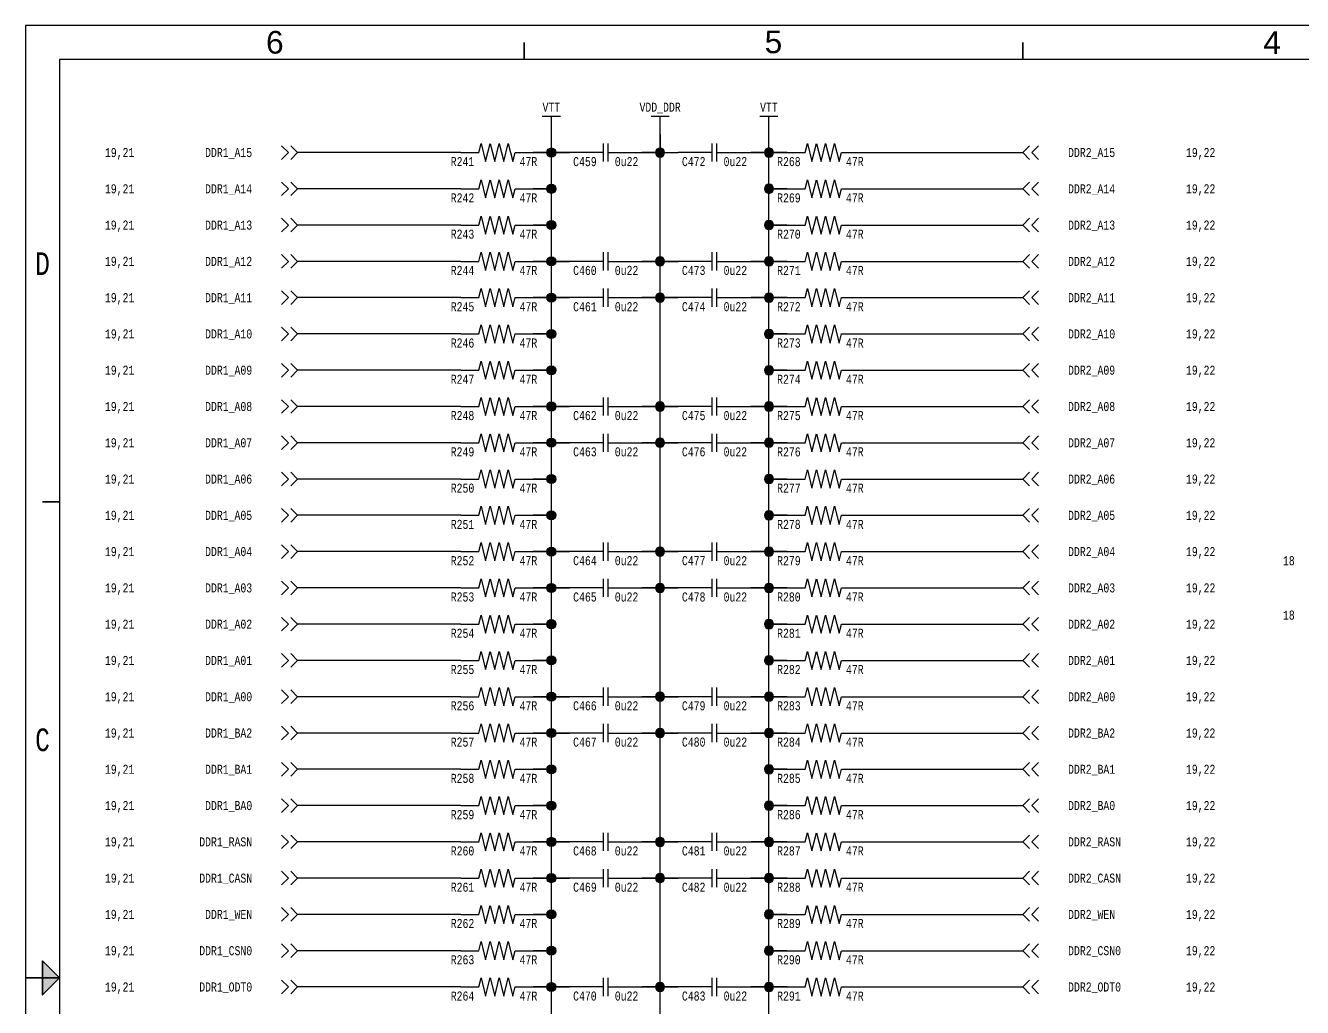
# Paper-space layout '10' of a CAD drawing. Header units: inches. Extents: x 0.2 to 16.8, y 0.2 to 10.8.
# Drawn here: x 0.25 to 7.29, y 5.34 to 10.75 of the extents above; entities that cross this region are included whole.
import ezdxf
from ezdxf.enums import TextEntityAlignment as Align

# ---------------------------------------------------------------- set-up
doc = ezdxf.new("R2010")
doc.units = ezdxf.units.IN
doc.header["$MEASUREMENT"] = 0
for name, color, linetype in [('BORDER', 13, 'Continuous'), ('COMPONENT', 14, 'Continuous'), ('SIGNAL', 84, 'Continuous'), ('TEXT', 252, 'Continuous')]:
    doc.layers.add(name, color=color, linetype=linetype)
doc.styles.add('Monotxt_75', font='monotxt.shx', dxfattribs={"width": 0.75})
doc.styles.get("Standard").update_dxf_attribs({"font": 'arial.ttf'})

# ---------------------------------------------------------------- blocks, each defined once
blk = doc.blocks.new('ANSI B Frame')
at = {"layer": 'BORDER', "lineweight": 35}
h = blk.add_hatch(color=256, dxfattribs=at)
h.dxf.hatch_style = 1
h.paths.add_polyline_path([(0.34375, 5.59375), (0.34375, 5.5), (0.4375, 5.5)])
h.paths.add_polyline_path([(0.4375, 5.5), (0.34375, 5.5), (0.34375, 5.40625)])
at = {"layer": 'BORDER'}
for points in [[(0.25, 0.25), (16.75, 0.25), (16.75, 10.75), (0.25, 10.75)], [(0.4375, 0.4375), (16.5625, 0.4375), (16.5625, 10.5625), (0.4375, 10.5625)]]:
    blk.add_lwpolyline(points, close=True, dxfattribs=at)
at = {"layer": 'BORDER', "lineweight": 35}
for points in [[(3, 10.65625), (3, 10.5625)], [(5.75, 10.65625), (5.75, 10.5625)], [(0.34375, 8.125), (0.4375, 8.125)], [(0.4375, 5.5), (0.25, 5.5)]]:
    blk.add_lwpolyline(points, dxfattribs=at)
blk.add_lwpolyline([(0.4375, 5.5), (0.34375, 5.59375), (0.34375, 5.40625)], close=True, dxfattribs=at)
at = {"layer": 'BORDER', "style": 'Monotxt_75', "width": 0.75}
for s, p in [('D', (0.34375, 9.4375)), ('C', (0.34375, 6.8125))]:
    blk.add_text(s, height=0.125, dxfattribs=at).set_placement(p, align=Align.MIDDLE_CENTER)
at = {"layer": 'BORDER', "flags": 8}
for tag, p in [('ZN6', (1.625, 10.65787)), ('ZN5', (4.375, 10.66009)), ('ZN4', (7.125, 10.65625)), ('ZN3', (9.875, 10.65796)), ('ZN2', (12.625, 10.65574)), ('ZN1', (15.375, 10.65574)), ('ZN6', (1.625, 0.34375)), ('ZN5', (4.375, 0.34375)), ('ZN4', (7.125, 0.34375)), ('ZN3', (9.875, 0.34375)), ('ZN2', (12.625, 0.34375)), ('ZN1', (15.375, 0.34375))]:
    blk.add_attdef(tag, text='', height=0.125, dxfattribs=at).set_placement(p, align=Align.MIDDLE_CENTER)
at = {"layer": 'TEXT', "style": 'Monotxt_75', "width": 0.75, "flags": 8}
for tag, height, p in [('DESRP', 0.0625, (13.625, 1)), ('DWG_NO', 0.1875, (13.9625, 0.7125))]:
    blk.add_attdef(tag, text='', height=height, dxfattribs=at).set_placement(p, align=Align.MIDDLE_LEFT)
for tag, height, p in [('SHTSZ', 0.1875, (13.7375, 0.7125)), ('REV', 0.1875, (16.4125, 0.7125)), ('SCALE', 0.0625, (14.15625, 0.5)), ('REVDATE', 0.0625, (15.11875, 0.5)), ('CURRSHT', 0.0625, (16.0625, 0.5)), ('LASTSHT', 0.0625, (16.4375, 0.5))]:
    blk.add_attdef(tag, text='', height=height, dxfattribs=at).set_placement(p, align=Align.MIDDLE_CENTER)
blk = doc.blocks.new('SUPPLY_BUS')
for points in [[(0, 0), (0.05, 0)], [(0.05, 0.025), (0.05, -0.025)]]:
    blk.add_lwpolyline(points)
blk = doc.blocks.new('CAP')
for points in [[(0, 0.0125), (0, 0.2)], [(-0.05, 0.0125), (0.05, 0.0125)], [(-0.05, -0.0125), (0.05, -0.0125)], [(0, -0.0125), (0, -0.2)]]:
    blk.add_lwpolyline(points)
at = {"layer": 'TEXT', "style": 'Monotxt_75', "width": 0.75, "flags": 8}
blk.add_attdef('REFID', text='', height=0.05, rotation=270, dxfattribs=at).set_placement((-0.025, 0.05), align=Align.TOP_RIGHT)
blk.add_attdef('VALUE', text='', height=0.05, rotation=270, dxfattribs=at).set_placement((-0.025, -0.05), align=Align.TOP_LEFT)
blk = doc.blocks.new('RES')
blk.add_lwpolyline([(-0.2, 0), (-0.1, 0), (-0.0875, 0.05), (-0.0625, -0.05), (-0.0375, 0.05), (-0.0125, -0.05), (0.0125, 0.05), (0.0375, -0.05), (0.0625, 0.05), (0.0875, -0.05), (0.1, 0), (0.2, 0)])
at = {"layer": 'TEXT', "style": 'Monotxt_75', "width": 0.75, "flags": 8}
blk.add_attdef('REFID', text='', height=0.05, dxfattribs=at).set_placement((-0.125, -0.025), align=Align.TOP_RIGHT)
blk.add_attdef('VALUE', text='', height=0.05, dxfattribs=at).set_placement((0.125, -0.025), align=Align.TOP_LEFT)
blk = doc.blocks.new('CONNECT')
blk.add_hatch(color=256).paths.add_polyline_path([(0.0125, 0, 1), (-0.0125, 0, 1)])
blk.add_circle((0, 0), 0.0125)
blk = doc.blocks.new('FROM_CONN')
for points in [[(0, 0), (0.05, 0)], [(0.06875, 0.01875), (0.05, 0), (0.06875, -0.01875)], [(0.09375, 0.01875), (0.075, 0), (0.09375, -0.01875)]]:
    blk.add_lwpolyline(points)

psp = doc.layouts.new('10')

# ---------------------------------------------------------------- linework, layer by layer
at = {"layer": 'SIGNAL'}
for points in [[(3.15, 5.275), (3.15, 5.45), (3.25, 5.45), (3.05, 5.45), (3.125, 5.45), (3.15, 5.475), (3.15, 5.65), (3.05, 5.65), (3.125, 5.65), (3.15, 5.675), (3.15, 5.85), (3.05, 5.85), (3.125, 5.85), (3.15, 5.875), (3.15, 6.05), (3.25, 6.05), (3.05, 6.05), (3.125, 6.05), (3.15, 6.075), (3.15, 6.25), (3.25, 6.25), (3.05, 6.25), (3.125, 6.25), (3.15, 6.275), (3.15, 6.45), (3.05, 6.45), (3.125, 6.45), (3.15, 6.475), (3.15, 6.65), (3.05, 6.65), (3.125, 6.65), (3.15, 6.675), (3.15, 6.85), (3.25, 6.85), (3.05, 6.85), (3.125, 6.85), (3.15, 6.875), (3.15, 7.05), (3.25, 7.05), (3.05, 7.05), (3.125, 7.05), (3.15, 7.075), (3.15, 7.25), (3.05, 7.25), (3.125, 7.25), (3.15, 7.275), (3.15, 7.45), (3.05, 7.45), (3.125, 7.45), (3.15, 7.475), (3.15, 7.65), (3.25, 7.65), (3.05, 7.65), (3.125, 7.65), (3.15, 7.675), (3.15, 7.85), (3.25, 7.85), (3.05, 7.85), (3.125, 7.85), (3.15, 7.875), (3.15, 8.05), (3.05, 8.05), (3.125, 8.05), (3.15, 8.075), (3.15, 8.25), (3.05, 8.25), (3.125, 8.25), (3.15, 8.275), (3.15, 8.45), (3.25, 8.45), (3.05, 8.45), (3.125, 8.45), (3.15, 8.475), (3.15, 8.65), (3.25, 8.65), (3.05, 8.65), (3.125, 8.65), (3.15, 8.675), (3.15, 8.85), (3.05, 8.85), (3.125, 8.85), (3.15, 8.875), (3.15, 9.05), (3.05, 9.05), (3.125, 9.05), (3.15, 9.075), (3.15, 9.25), (3.25, 9.25), (3.05, 9.25), (3.125, 9.25), (3.15, 9.275), (3.15, 9.45), (3.25, 9.45), (3.05, 9.45), (3.125, 9.45), (3.15, 9.475), (3.15, 9.65), (3.05, 9.65), (3.125, 9.65), (3.15, 9.675), (3.15, 9.85), (3.05, 9.85), (3.125, 9.85), (3.15, 9.875), (3.15, 10.05), (3.25, 10.05), (3.05, 10.05), (3.125, 10.05), (3.15, 10.075), (3.15, 10.15)], [(3.75, 5.075), (3.75, 5.45), (3.85, 5.45), (3.65, 5.45), (3.725, 5.45), (3.75, 5.475), (3.75, 6.05), (3.85, 6.05), (3.65, 6.05), (3.725, 6.05), (3.75, 6.075), (3.75, 6.25), (3.85, 6.25), (3.65, 6.25), (3.725, 6.25), (3.75, 6.275), (3.75, 6.85), (3.85, 6.85), (3.65, 6.85), (3.725, 6.85), (3.75, 6.875), (3.75, 7.05), (3.85, 7.05), (3.65, 7.05), (3.725, 7.05), (3.75, 7.075), (3.75, 7.65), (3.85, 7.65), (3.65, 7.65), (3.725, 7.65), (3.75, 7.675), (3.75, 7.85), (3.85, 7.85), (3.65, 7.85), (3.725, 7.85), (3.75, 7.875), (3.75, 8.45), (3.85, 8.45), (3.65, 8.45), (3.725, 8.45), (3.75, 8.475), (3.75, 8.65), (3.85, 8.65), (3.65, 8.65), (3.725, 8.65), (3.75, 8.675), (3.75, 9.25), (3.85, 9.25), (3.65, 9.25), (3.725, 9.25), (3.75, 9.275), (3.75, 9.45), (3.85, 9.45), (3.65, 9.45), (3.725, 9.45), (3.75, 9.475), (3.75, 10.15), (3.75, 10.05), (3.65, 10.05), (3.85, 10.05)], [(4.35, 5.275), (4.35, 5.45), (4.25, 5.45), (4.45, 5.45), (4.375, 5.45), (4.35, 5.475), (4.35, 5.65), (4.45, 5.65), (4.375, 5.65), (4.35, 5.675), (4.35, 5.85), (4.45, 5.85), (4.375, 5.85), (4.35, 5.875), (4.35, 6.05), (4.25, 6.05), (4.45, 6.05), (4.375, 6.05), (4.35, 6.075), (4.35, 6.25), (4.25, 6.25), (4.45, 6.25), (4.375, 6.25), (4.35, 6.275), (4.35, 6.45), (4.45, 6.45), (4.375, 6.45), (4.35, 6.475), (4.35, 6.65), (4.45, 6.65), (4.375, 6.65), (4.35, 6.675), (4.35, 6.85), (4.25, 6.85), (4.45, 6.85), (4.375, 6.85), (4.35, 6.875), (4.35, 7.05), (4.25, 7.05), (4.45, 7.05), (4.375, 7.05), (4.35, 7.075), (4.35, 7.25), (4.45, 7.25), (4.375, 7.25), (4.35, 7.275), (4.35, 7.45), (4.45, 7.45), (4.375, 7.45), (4.35, 7.475), (4.35, 7.65), (4.25, 7.65), (4.45, 7.65), (4.375, 7.65), (4.35, 7.675), (4.35, 7.85), (4.25, 7.85), (4.45, 7.85), (4.375, 7.85), (4.35, 7.875), (4.35, 8.05), (4.45, 8.05), (4.375, 8.05), (4.35, 8.075), (4.35, 8.25), (4.45, 8.25), (4.375, 8.25), (4.35, 8.275), (4.35, 8.45), (4.25, 8.45), (4.45, 8.45), (4.375, 8.45), (4.35, 8.475), (4.35, 8.65), (4.25, 8.65), (4.45, 8.65), (4.375, 8.65), (4.35, 8.675), (4.35, 8.85), (4.45, 8.85), (4.375, 8.85), (4.35, 8.875), (4.35, 9.05), (4.45, 9.05), (4.375, 9.05), (4.35, 9.075), (4.35, 9.25), (4.25, 9.25), (4.45, 9.25), (4.375, 9.25), (4.35, 9.275), (4.35, 9.45), (4.25, 9.45), (4.45, 9.45), (4.375, 9.45), (4.35, 9.475), (4.35, 9.65), (4.45, 9.65), (4.375, 9.65), (4.35, 9.675), (4.35, 9.85), (4.45, 9.85), (4.375, 9.85), (4.35, 9.875), (4.35, 10.05), (4.25, 10.05), (4.45, 10.05), (4.375, 10.05), (4.35, 10.075), (4.35, 10.15)], [(2.65, 10.05), (1.85, 10.05)], [(4.85, 10.05), (5.65, 10.05)], [(2.65, 9.85), (1.85, 9.85)], [(4.85, 9.85), (5.65, 9.85)], [(2.65, 9.65), (1.85, 9.65)], [(4.85, 9.65), (5.65, 9.65)], [(2.65, 9.45), (1.85, 9.45)], [(4.85, 9.45), (5.65, 9.45)], [(2.65, 9.25), (1.85, 9.25)], [(4.85, 9.25), (5.65, 9.25)], [(2.65, 9.05), (1.85, 9.05)], [(4.85, 9.05), (5.65, 9.05)], [(2.65, 8.85), (1.85, 8.85)], [(4.85, 8.85), (5.65, 8.85)], [(2.65, 8.65), (1.85, 8.65)], [(4.85, 8.65), (5.65, 8.65)], [(2.65, 8.45), (1.85, 8.45)], [(4.85, 8.45), (5.65, 8.45)], [(2.65, 8.25), (1.85, 8.25)], [(4.85, 8.25), (5.65, 8.25)], [(2.65, 8.05), (1.85, 8.05)], [(4.85, 8.05), (5.65, 8.05)], [(2.65, 7.85), (1.85, 7.85)], [(4.85, 7.85), (5.65, 7.85)], [(2.65, 7.65), (1.85, 7.65)], [(4.85, 7.65), (5.65, 7.65)], [(2.65, 7.45), (1.85, 7.45)], [(4.85, 7.45), (5.65, 7.45)], [(2.65, 7.25), (1.85, 7.25)], [(4.85, 7.25), (5.65, 7.25)], [(2.65, 7.05), (1.85, 7.05)], [(4.85, 7.05), (5.65, 7.05)], [(2.65, 6.85), (1.85, 6.85)], [(4.85, 6.85), (5.65, 6.85)], [(2.65, 6.65), (1.85, 6.65)], [(4.85, 6.65), (5.65, 6.65)], [(2.65, 6.45), (1.85, 6.45)], [(4.85, 6.45), (5.65, 6.45)], [(2.65, 6.25), (1.85, 6.25)], [(4.85, 6.25), (5.65, 6.25)], [(2.65, 6.05), (1.85, 6.05)], [(4.85, 6.05), (5.65, 6.05)], [(2.65, 5.85), (1.85, 5.85)], [(4.85, 5.85), (5.65, 5.85)], [(2.65, 5.65), (1.85, 5.65)], [(4.85, 5.65), (5.65, 5.65)], [(2.65, 5.45), (1.85, 5.45)], [(4.85, 5.45), (5.65, 5.45)]]:
    psp.add_lwpolyline(points, dxfattribs=at)

# ---------------------------------------------------------------- block references
ref = psp.add_blockref('ANSI B Frame', (0, 0))
ref.add_attrib('ZN4', '4', dxfattribs={"layer": 'BORDER', "height": 0.125}).set_placement((7.125, 10.65625), align=Align.MIDDLE_CENTER)
ref.add_attrib('ZN5', '5', dxfattribs={"layer": 'BORDER', "height": 0.125}).set_placement((4.375, 10.66009), align=Align.MIDDLE_CENTER)
ref.add_attrib('ZN6', '6', dxfattribs={"layer": 'BORDER', "height": 0.125}).set_placement((1.625, 10.65787), align=Align.MIDDLE_CENTER)
at = {"layer": 'COMPONENT', "xscale": 2, "yscale": 2, "zscale": 2}
for name, p, rotation in [('SUPPLY_BUS', (3.15, 10.15), 90), ('SUPPLY_BUS', (3.75, 10.15), 90), ('SUPPLY_BUS', (4.35, 10.15), 90), ('FROM_CONN', (1.85, 10.05), 180), ('FROM_CONN', (1.85, 9.85), 180), ('FROM_CONN', (1.85, 9.65), 180), ('FROM_CONN', (1.85, 9.45), 180), ('FROM_CONN', (1.85, 9.25), 180), ('FROM_CONN', (1.85, 9.05), 180), ('FROM_CONN', (1.85, 8.85), 180), ('FROM_CONN', (1.85, 8.65), 180), ('FROM_CONN', (1.85, 8.45), 180), ('FROM_CONN', (1.85, 8.25), 180), ('FROM_CONN', (1.85, 8.05), 180), ('FROM_CONN', (1.85, 7.85), 180), ('FROM_CONN', (1.85, 7.65), 180), ('FROM_CONN', (1.85, 7.45), 180), ('FROM_CONN', (1.85, 7.25), 180), ('FROM_CONN', (1.85, 7.05), 180), ('FROM_CONN', (1.85, 6.85), 180), ('FROM_CONN', (1.85, 6.65), 180), ('FROM_CONN', (1.85, 6.45), 180), ('FROM_CONN', (1.85, 6.25), 180), ('FROM_CONN', (1.85, 6.05), 180), ('FROM_CONN', (1.85, 5.85), 180), ('FROM_CONN', (1.85, 5.65), 180), ('FROM_CONN', (1.85, 5.45), 180)]:
    psp.add_blockref(name, p, dxfattribs=dict(at, rotation=rotation))
at = {"layer": 'COMPONENT'}
for p, values in [((2.85, 10.05), {'REFID': 'R241', 'VALUE': '47R'}), ((4.65, 10.05), {'REFID': 'R268', 'VALUE': '47R'}), ((2.85, 9.85), {'REFID': 'R242', 'VALUE': '47R'}), ((4.65, 9.85), {'REFID': 'R269', 'VALUE': '47R'}), ((2.85, 9.65), {'REFID': 'R243', 'VALUE': '47R'}), ((4.65, 9.65), {'REFID': 'R270', 'VALUE': '47R'}), ((2.85, 9.45), {'REFID': 'R244', 'VALUE': '47R'}), ((4.65, 9.45), {'REFID': 'R271', 'VALUE': '47R'}), ((2.85, 9.25), {'REFID': 'R245', 'VALUE': '47R'}), ((4.65, 9.25), {'REFID': 'R272', 'VALUE': '47R'}), ((2.85, 9.05), {'REFID': 'R246', 'VALUE': '47R'}), ((4.65, 9.05), {'REFID': 'R273', 'VALUE': '47R'}), ((2.85, 8.85), {'REFID': 'R247', 'VALUE': '47R'}), ((4.65, 8.85), {'REFID': 'R274', 'VALUE': '47R'}), ((2.85, 8.65), {'REFID': 'R248', 'VALUE': '47R'}), ((4.65, 8.65), {'REFID': 'R275', 'VALUE': '47R'}), ((2.85, 8.45), {'REFID': 'R249', 'VALUE': '47R'}), ((4.65, 8.45), {'REFID': 'R276', 'VALUE': '47R'}), ((2.85, 8.25), {'REFID': 'R250', 'VALUE': '47R'}), ((4.65, 8.25), {'REFID': 'R277', 'VALUE': '47R'}), ((2.85, 8.05), {'REFID': 'R251', 'VALUE': '47R'}), ((4.65, 8.05), {'REFID': 'R278', 'VALUE': '47R'}), ((2.85, 7.85), {'REFID': 'R252', 'VALUE': '47R'}), ((4.65, 7.85), {'REFID': 'R279', 'VALUE': '47R'}), ((2.85, 7.65), {'REFID': 'R253', 'VALUE': '47R'}), ((4.65, 7.65), {'REFID': 'R280', 'VALUE': '47R'}), ((2.85, 7.45), {'REFID': 'R254', 'VALUE': '47R'}), ((4.65, 7.45), {'REFID': 'R281', 'VALUE': '47R'}), ((2.85, 7.25), {'REFID': 'R255', 'VALUE': '47R'}), ((4.65, 7.25), {'REFID': 'R282', 'VALUE': '47R'}), ((2.85, 7.05), {'REFID': 'R256', 'VALUE': '47R'}), ((4.65, 7.05), {'REFID': 'R283', 'VALUE': '47R'}), ((2.85, 6.85), {'REFID': 'R257', 'VALUE': '47R'}), ((4.65, 6.85), {'REFID': 'R284', 'VALUE': '47R'}), ((2.85, 6.65), {'REFID': 'R258', 'VALUE': '47R'}), ((4.65, 6.65), {'REFID': 'R285', 'VALUE': '47R'}), ((2.85, 6.45), {'REFID': 'R259', 'VALUE': '47R'}), ((4.65, 6.45), {'REFID': 'R286', 'VALUE': '47R'}), ((2.85, 6.25), {'REFID': 'R260', 'VALUE': '47R'}), ((4.65, 6.25), {'REFID': 'R287', 'VALUE': '47R'}), ((2.85, 6.05), {'REFID': 'R261', 'VALUE': '47R'}), ((4.65, 6.05), {'REFID': 'R288', 'VALUE': '47R'}), ((2.85, 5.85), {'REFID': 'R262', 'VALUE': '47R'}), ((4.65, 5.85), {'REFID': 'R289', 'VALUE': '47R'}), ((2.85, 5.65), {'REFID': 'R263', 'VALUE': '47R'}), ((4.65, 5.65), {'REFID': 'R290', 'VALUE': '47R'}), ((2.85, 5.45), {'REFID': 'R264', 'VALUE': '47R'}), ((4.65, 5.45), {'REFID': 'R291', 'VALUE': '47R'})]:
    psp.add_blockref('RES', p, dxfattribs=at).add_auto_attribs(values)
ref = psp.add_blockref('CAP', (3.45, 10.05), dxfattribs=dict(at, rotation=90))
ref.add_attrib('REFID', 'C459', dxfattribs={"layer": 'TEXT', "height": 0.05, "style": 'Monotxt_75', "width": 0.75}).set_placement((3.4, 10.025), align=Align.TOP_RIGHT)
ref.add_attrib('VALUE', '0u22', dxfattribs={"layer": 'TEXT', "height": 0.05, "style": 'Monotxt_75', "width": 0.75}).set_placement((3.5, 10.025), align=Align.TOP_LEFT)
ref = psp.add_blockref('CAP', (4.05, 10.05), dxfattribs=dict(at, rotation=90))
ref.add_attrib('REFID', 'C472', dxfattribs={"layer": 'TEXT', "height": 0.05, "style": 'Monotxt_75', "width": 0.75}).set_placement((4, 10.025), align=Align.TOP_RIGHT)
ref.add_attrib('VALUE', '0u22', dxfattribs={"layer": 'TEXT', "height": 0.05, "style": 'Monotxt_75', "width": 0.75}).set_placement((4.1, 10.025), align=Align.TOP_LEFT)
at = {"layer": 'COMPONENT', "xscale": 2, "yscale": 2, "zscale": 2}
for p in [(5.65, 10.05), (5.65, 9.85), (5.65, 9.65), (5.65, 9.45), (5.65, 9.25), (5.65, 9.05), (5.65, 8.85), (5.65, 8.65), (5.65, 8.45), (5.65, 8.25), (5.65, 8.05), (5.65, 7.85), (5.65, 7.65), (5.65, 7.45), (5.65, 7.25), (5.65, 7.05), (5.65, 6.85), (5.65, 6.65), (5.65, 6.45), (5.65, 6.25), (5.65, 6.05), (5.65, 5.85), (5.65, 5.65), (5.65, 5.45)]:
    psp.add_blockref('FROM_CONN', p, dxfattribs=at)
at = {"layer": 'COMPONENT'}
ref = psp.add_blockref('CAP', (3.45, 9.45), dxfattribs=dict(at, rotation=90))
ref.add_attrib('REFID', 'C460', dxfattribs={"layer": 'TEXT', "height": 0.05, "style": 'Monotxt_75', "width": 0.75}).set_placement((3.4, 9.425), align=Align.TOP_RIGHT)
ref.add_attrib('VALUE', '0u22', dxfattribs={"layer": 'TEXT', "height": 0.05, "style": 'Monotxt_75', "width": 0.75}).set_placement((3.5, 9.425), align=Align.TOP_LEFT)
ref = psp.add_blockref('CAP', (4.05, 9.45), dxfattribs=dict(at, rotation=90))
ref.add_attrib('REFID', 'C473', dxfattribs={"layer": 'TEXT', "height": 0.05, "style": 'Monotxt_75', "width": 0.75}).set_placement((4, 9.425), align=Align.TOP_RIGHT)
ref.add_attrib('VALUE', '0u22', dxfattribs={"layer": 'TEXT', "height": 0.05, "style": 'Monotxt_75', "width": 0.75}).set_placement((4.1, 9.425), align=Align.TOP_LEFT)
ref = psp.add_blockref('CAP', (3.45, 9.25), dxfattribs=dict(at, rotation=90))
ref.add_attrib('REFID', 'C461', dxfattribs={"layer": 'TEXT', "height": 0.05, "style": 'Monotxt_75', "width": 0.75}).set_placement((3.4, 9.225), align=Align.TOP_RIGHT)
ref.add_attrib('VALUE', '0u22', dxfattribs={"layer": 'TEXT', "height": 0.05, "style": 'Monotxt_75', "width": 0.75}).set_placement((3.5, 9.225), align=Align.TOP_LEFT)
ref = psp.add_blockref('CAP', (4.05, 9.25), dxfattribs=dict(at, rotation=90))
ref.add_attrib('REFID', 'C474', dxfattribs={"layer": 'TEXT', "height": 0.05, "style": 'Monotxt_75', "width": 0.75}).set_placement((4, 9.225), align=Align.TOP_RIGHT)
ref.add_attrib('VALUE', '0u22', dxfattribs={"layer": 'TEXT', "height": 0.05, "style": 'Monotxt_75', "width": 0.75}).set_placement((4.1, 9.225), align=Align.TOP_LEFT)
ref = psp.add_blockref('CAP', (3.45, 8.65), dxfattribs=dict(at, rotation=90))
ref.add_attrib('REFID', 'C462', dxfattribs={"layer": 'TEXT', "height": 0.05, "style": 'Monotxt_75', "width": 0.75}).set_placement((3.4, 8.625), align=Align.TOP_RIGHT)
ref.add_attrib('VALUE', '0u22', dxfattribs={"layer": 'TEXT', "height": 0.05, "style": 'Monotxt_75', "width": 0.75}).set_placement((3.5, 8.625), align=Align.TOP_LEFT)
ref = psp.add_blockref('CAP', (4.05, 8.65), dxfattribs=dict(at, rotation=90))
ref.add_attrib('REFID', 'C475', dxfattribs={"layer": 'TEXT', "height": 0.05, "style": 'Monotxt_75', "width": 0.75}).set_placement((4, 8.625), align=Align.TOP_RIGHT)
ref.add_attrib('VALUE', '0u22', dxfattribs={"layer": 'TEXT', "height": 0.05, "style": 'Monotxt_75', "width": 0.75}).set_placement((4.1, 8.625), align=Align.TOP_LEFT)
ref = psp.add_blockref('CAP', (3.45, 8.45), dxfattribs=dict(at, rotation=90))
ref.add_attrib('REFID', 'C463', dxfattribs={"layer": 'TEXT', "height": 0.05, "style": 'Monotxt_75', "width": 0.75}).set_placement((3.4, 8.425), align=Align.TOP_RIGHT)
ref.add_attrib('VALUE', '0u22', dxfattribs={"layer": 'TEXT', "height": 0.05, "style": 'Monotxt_75', "width": 0.75}).set_placement((3.5, 8.425), align=Align.TOP_LEFT)
ref = psp.add_blockref('CAP', (4.05, 8.45), dxfattribs=dict(at, rotation=90))
ref.add_attrib('REFID', 'C476', dxfattribs={"layer": 'TEXT', "height": 0.05, "style": 'Monotxt_75', "width": 0.75}).set_placement((4, 8.425), align=Align.TOP_RIGHT)
ref.add_attrib('VALUE', '0u22', dxfattribs={"layer": 'TEXT', "height": 0.05, "style": 'Monotxt_75', "width": 0.75}).set_placement((4.1, 8.425), align=Align.TOP_LEFT)
ref = psp.add_blockref('CAP', (3.45, 7.85), dxfattribs=dict(at, rotation=90))
ref.add_attrib('REFID', 'C464', dxfattribs={"layer": 'TEXT', "height": 0.05, "style": 'Monotxt_75', "width": 0.75}).set_placement((3.4, 7.825), align=Align.TOP_RIGHT)
ref.add_attrib('VALUE', '0u22', dxfattribs={"layer": 'TEXT', "height": 0.05, "style": 'Monotxt_75', "width": 0.75}).set_placement((3.5, 7.825), align=Align.TOP_LEFT)
ref = psp.add_blockref('CAP', (4.05, 7.85), dxfattribs=dict(at, rotation=90))
ref.add_attrib('REFID', 'C477', dxfattribs={"layer": 'TEXT', "height": 0.05, "style": 'Monotxt_75', "width": 0.75}).set_placement((4, 7.825), align=Align.TOP_RIGHT)
ref.add_attrib('VALUE', '0u22', dxfattribs={"layer": 'TEXT', "height": 0.05, "style": 'Monotxt_75', "width": 0.75}).set_placement((4.1, 7.825), align=Align.TOP_LEFT)
ref = psp.add_blockref('CAP', (3.45, 7.65), dxfattribs=dict(at, rotation=90))
ref.add_attrib('REFID', 'C465', dxfattribs={"layer": 'TEXT', "height": 0.05, "style": 'Monotxt_75', "width": 0.75}).set_placement((3.4, 7.625), align=Align.TOP_RIGHT)
ref.add_attrib('VALUE', '0u22', dxfattribs={"layer": 'TEXT', "height": 0.05, "style": 'Monotxt_75', "width": 0.75}).set_placement((3.5, 7.625), align=Align.TOP_LEFT)
ref = psp.add_blockref('CAP', (4.05, 7.65), dxfattribs=dict(at, rotation=90))
ref.add_attrib('REFID', 'C478', dxfattribs={"layer": 'TEXT', "height": 0.05, "style": 'Monotxt_75', "width": 0.75}).set_placement((4, 7.625), align=Align.TOP_RIGHT)
ref.add_attrib('VALUE', '0u22', dxfattribs={"layer": 'TEXT', "height": 0.05, "style": 'Monotxt_75', "width": 0.75}).set_placement((4.1, 7.625), align=Align.TOP_LEFT)
ref = psp.add_blockref('CAP', (3.45, 7.05), dxfattribs=dict(at, rotation=90))
ref.add_attrib('REFID', 'C466', dxfattribs={"layer": 'TEXT', "height": 0.05, "style": 'Monotxt_75', "width": 0.75}).set_placement((3.4, 7.025), align=Align.TOP_RIGHT)
ref.add_attrib('VALUE', '0u22', dxfattribs={"layer": 'TEXT', "height": 0.05, "style": 'Monotxt_75', "width": 0.75}).set_placement((3.5, 7.025), align=Align.TOP_LEFT)
ref = psp.add_blockref('CAP', (4.05, 7.05), dxfattribs=dict(at, rotation=90))
ref.add_attrib('REFID', 'C479', dxfattribs={"layer": 'TEXT', "height": 0.05, "style": 'Monotxt_75', "width": 0.75}).set_placement((4, 7.025), align=Align.TOP_RIGHT)
ref.add_attrib('VALUE', '0u22', dxfattribs={"layer": 'TEXT', "height": 0.05, "style": 'Monotxt_75', "width": 0.75}).set_placement((4.1, 7.025), align=Align.TOP_LEFT)
ref = psp.add_blockref('CAP', (3.45, 6.85), dxfattribs=dict(at, rotation=90))
ref.add_attrib('REFID', 'C467', dxfattribs={"layer": 'TEXT', "height": 0.05, "style": 'Monotxt_75', "width": 0.75}).set_placement((3.4, 6.825), align=Align.TOP_RIGHT)
ref.add_attrib('VALUE', '0u22', dxfattribs={"layer": 'TEXT', "height": 0.05, "style": 'Monotxt_75', "width": 0.75}).set_placement((3.5, 6.825), align=Align.TOP_LEFT)
ref = psp.add_blockref('CAP', (4.05, 6.85), dxfattribs=dict(at, rotation=90))
ref.add_attrib('REFID', 'C480', dxfattribs={"layer": 'TEXT', "height": 0.05, "style": 'Monotxt_75', "width": 0.75}).set_placement((4, 6.825), align=Align.TOP_RIGHT)
ref.add_attrib('VALUE', '0u22', dxfattribs={"layer": 'TEXT', "height": 0.05, "style": 'Monotxt_75', "width": 0.75}).set_placement((4.1, 6.825), align=Align.TOP_LEFT)
ref = psp.add_blockref('CAP', (3.45, 6.25), dxfattribs=dict(at, rotation=90))
ref.add_attrib('REFID', 'C468', dxfattribs={"layer": 'TEXT', "height": 0.05, "style": 'Monotxt_75', "width": 0.75}).set_placement((3.4, 6.225), align=Align.TOP_RIGHT)
ref.add_attrib('VALUE', '0u22', dxfattribs={"layer": 'TEXT', "height": 0.05, "style": 'Monotxt_75', "width": 0.75}).set_placement((3.5, 6.225), align=Align.TOP_LEFT)
ref = psp.add_blockref('CAP', (4.05, 6.25), dxfattribs=dict(at, rotation=90))
ref.add_attrib('REFID', 'C481', dxfattribs={"layer": 'TEXT', "height": 0.05, "style": 'Monotxt_75', "width": 0.75}).set_placement((4, 6.225), align=Align.TOP_RIGHT)
ref.add_attrib('VALUE', '0u22', dxfattribs={"layer": 'TEXT', "height": 0.05, "style": 'Monotxt_75', "width": 0.75}).set_placement((4.1, 6.225), align=Align.TOP_LEFT)
ref = psp.add_blockref('CAP', (3.45, 6.05), dxfattribs=dict(at, rotation=90))
ref.add_attrib('REFID', 'C469', dxfattribs={"layer": 'TEXT', "height": 0.05, "style": 'Monotxt_75', "width": 0.75}).set_placement((3.4, 6.025), align=Align.TOP_RIGHT)
ref.add_attrib('VALUE', '0u22', dxfattribs={"layer": 'TEXT', "height": 0.05, "style": 'Monotxt_75', "width": 0.75}).set_placement((3.5, 6.025), align=Align.TOP_LEFT)
ref = psp.add_blockref('CAP', (4.05, 6.05), dxfattribs=dict(at, rotation=90))
ref.add_attrib('REFID', 'C482', dxfattribs={"layer": 'TEXT', "height": 0.05, "style": 'Monotxt_75', "width": 0.75}).set_placement((4, 6.025), align=Align.TOP_RIGHT)
ref.add_attrib('VALUE', '0u22', dxfattribs={"layer": 'TEXT', "height": 0.05, "style": 'Monotxt_75', "width": 0.75}).set_placement((4.1, 6.025), align=Align.TOP_LEFT)
ref = psp.add_blockref('CAP', (3.45, 5.45), dxfattribs=dict(at, rotation=90))
ref.add_attrib('REFID', 'C470', dxfattribs={"layer": 'TEXT', "height": 0.05, "style": 'Monotxt_75', "width": 0.75}).set_placement((3.4, 5.425), align=Align.TOP_RIGHT)
ref.add_attrib('VALUE', '0u22', dxfattribs={"layer": 'TEXT', "height": 0.05, "style": 'Monotxt_75', "width": 0.75}).set_placement((3.5, 5.425), align=Align.TOP_LEFT)
ref = psp.add_blockref('CAP', (4.05, 5.45), dxfattribs=dict(at, rotation=90))
ref.add_attrib('REFID', 'C483', dxfattribs={"layer": 'TEXT', "height": 0.05, "style": 'Monotxt_75', "width": 0.75}).set_placement((4, 5.425), align=Align.TOP_RIGHT)
ref.add_attrib('VALUE', '0u22', dxfattribs={"layer": 'TEXT', "height": 0.05, "style": 'Monotxt_75', "width": 0.75}).set_placement((4.1, 5.425), align=Align.TOP_LEFT)
at = {"layer": 'SIGNAL', "yscale": 2, "zscale": 2}
for p, xscale in [((3.15, 10.05), 2), ((3.75, 10.05), -2), ((4.35, 10.05), -2), ((3.15, 9.85), 2), ((4.35, 9.85), -2), ((3.15, 9.65), 2), ((4.35, 9.65), -2), ((3.15, 9.45), 2), ((3.75, 9.45), -2), ((4.35, 9.45), -2), ((3.15, 9.25), 2), ((3.75, 9.25), -2), ((4.35, 9.25), -2), ((3.15, 9.05), 2), ((4.35, 9.05), -2), ((3.15, 8.85), 2), ((4.35, 8.85), -2), ((3.15, 8.65), 2), ((3.75, 8.65), -2), ((4.35, 8.65), -2), ((3.15, 8.45), 2), ((3.75, 8.45), -2), ((4.35, 8.45), -2), ((3.15, 8.25), 2), ((4.35, 8.25), -2), ((3.15, 8.05), 2), ((4.35, 8.05), -2), ((3.15, 7.85), 2), ((3.75, 7.85), -2), ((4.35, 7.85), -2), ((3.15, 7.65), 2), ((3.75, 7.65), -2), ((4.35, 7.65), -2), ((3.15, 7.45), 2), ((4.35, 7.45), -2), ((3.15, 7.25), 2), ((4.35, 7.25), -2), ((3.15, 7.05), 2), ((3.75, 7.05), -2), ((4.35, 7.05), -2), ((3.15, 6.85), 2), ((3.75, 6.85), -2), ((4.35, 6.85), -2), ((3.15, 6.65), 2), ((4.35, 6.65), -2), ((3.15, 6.45), 2), ((4.35, 6.45), -2), ((3.15, 6.25), 2), ((3.75, 6.25), -2), ((4.35, 6.25), -2), ((3.15, 6.05), 2), ((3.75, 6.05), -2), ((4.35, 6.05), -2), ((3.15, 5.85), 2), ((4.35, 5.85), -2), ((3.15, 5.65), 2), ((4.35, 5.65), -2), ((3.15, 5.45), 2), ((3.75, 5.45), -2), ((4.35, 5.45), -2)]:
    psp.add_blockref('CONNECT', p, dxfattribs=dict(at, xscale=xscale))

# ---------------------------------------------------------------- texts
at = {"layer": 'TEXT', "style": 'Monotxt_75', "width": 0.75}
for s, p in [('VTT', (3.15, 10.275)), ('VDD_DDR', (3.75, 10.275)), ('VTT', (4.35, 10.275))]:
    psp.add_text(s, height=0.05, dxfattribs=at).set_placement(p, align=Align.CENTER)
for s, p in [('19,21', (0.85, 10.05)), ('DDR1_A15', (1.5, 10.05)), ('19,21', (0.85, 9.85)), ('DDR1_A14', (1.5, 9.85)), ('19,21', (0.85, 9.65)), ('DDR1_A13', (1.5, 9.65)), ('19,21', (0.85, 9.45)), ('DDR1_A12', (1.5, 9.45)), ('19,21', (0.85, 9.25)), ('DDR1_A11', (1.5, 9.25)), ('19,21', (0.85, 9.05)), ('DDR1_A10', (1.5, 9.05)), ('19,21', (0.85, 8.85)), ('DDR1_A09', (1.5, 8.85)), ('19,21', (0.85, 8.65)), ('DDR1_A08', (1.5, 8.65)), ('19,21', (0.85, 8.45)), ('DDR1_A07', (1.5, 8.45)), ('19,21', (0.85, 8.25)), ('DDR1_A06', (1.5, 8.25)), ('19,21', (0.85, 8.05)), ('DDR1_A05', (1.5, 8.05)), ('19,21', (0.85, 7.85)), ('DDR1_A04', (1.5, 7.85)), ('18', (7.25, 7.8)), ('19,21', (0.85, 7.65)), ('DDR1_A03', (1.5, 7.65)), ('19,21', (0.85, 7.45)), ('DDR1_A02', (1.5, 7.45)), ('18', (7.25, 7.5)), ('19,21', (0.85, 7.25)), ('DDR1_A01', (1.5, 7.25)), ('19,21', (0.85, 7.05)), ('DDR1_A00', (1.5, 7.05)), ('19,21', (0.85, 6.85)), ('DDR1_BA2', (1.5, 6.85)), ('19,21', (0.85, 6.65)), ('DDR1_BA1', (1.5, 6.65)), ('19,21', (0.85, 6.45)), ('DDR1_BA0', (1.5, 6.45)), ('19,21', (0.85, 6.25)), ('DDR1_RASN', (1.5, 6.25)), ('19,21', (0.85, 6.05)), ('DDR1_CASN', (1.5, 6.05)), ('19,21', (0.85, 5.85)), ('DDR1_WEN', (1.5, 5.85)), ('19,21', (0.85, 5.65)), ('DDR1_CSN0', (1.5, 5.65)), ('19,21', (0.85, 5.45)), ('DDR1_ODT0', (1.5, 5.45))]:
    psp.add_text(s, height=0.05, dxfattribs=at).set_placement(p, align=Align.MIDDLE_RIGHT)
for s, p in [('DDR2_A15', (6, 10.05)), ('19,22', (6.65, 10.05)), ('DDR2_A14', (6, 9.85)), ('19,22', (6.65, 9.85)), ('DDR2_A13', (6, 9.65)), ('19,22', (6.65, 9.65)), ('DDR2_A12', (6, 9.45)), ('19,22', (6.65, 9.45)), ('DDR2_A11', (6, 9.25)), ('19,22', (6.65, 9.25)), ('DDR2_A10', (6, 9.05)), ('19,22', (6.65, 9.05)), ('DDR2_A09', (6, 8.85)), ('19,22', (6.65, 8.85)), ('DDR2_A08', (6, 8.65)), ('19,22', (6.65, 8.65)), ('DDR2_A07', (6, 8.45)), ('19,22', (6.65, 8.45)), ('DDR2_A06', (6, 8.25)), ('19,22', (6.65, 8.25)), ('DDR2_A05', (6, 8.05)), ('19,22', (6.65, 8.05)), ('DDR2_A04', (6, 7.85)), ('19,22', (6.65, 7.85)), ('DDR2_A03', (6, 7.65)), ('19,22', (6.65, 7.65)), ('DDR2_A02', (6, 7.45)), ('19,22', (6.65, 7.45)), ('DDR2_A01', (6, 7.25)), ('19,22', (6.65, 7.25)), ('DDR2_A00', (6, 7.05)), ('19,22', (6.65, 7.05)), ('DDR2_BA2', (6, 6.85)), ('19,22', (6.65, 6.85)), ('DDR2_BA1', (6, 6.65)), ('19,22', (6.65, 6.65)), ('DDR2_BA0', (6, 6.45)), ('19,22', (6.65, 6.45)), ('DDR2_RASN', (6, 6.25)), ('19,22', (6.65, 6.25)), ('DDR2_CASN', (6, 6.05)), ('19,22', (6.65, 6.05)), ('DDR2_WEN', (6, 5.85)), ('19,22', (6.65, 5.85)), ('DDR2_CSN0', (6, 5.65)), ('19,22', (6.65, 5.65)), ('DDR2_ODT0', (6, 5.45)), ('19,22', (6.65, 5.45))]:
    psp.add_text(s, height=0.05, dxfattribs=at).set_placement(p, align=Align.MIDDLE_LEFT)

doc.saveas('drawing.dxf')
